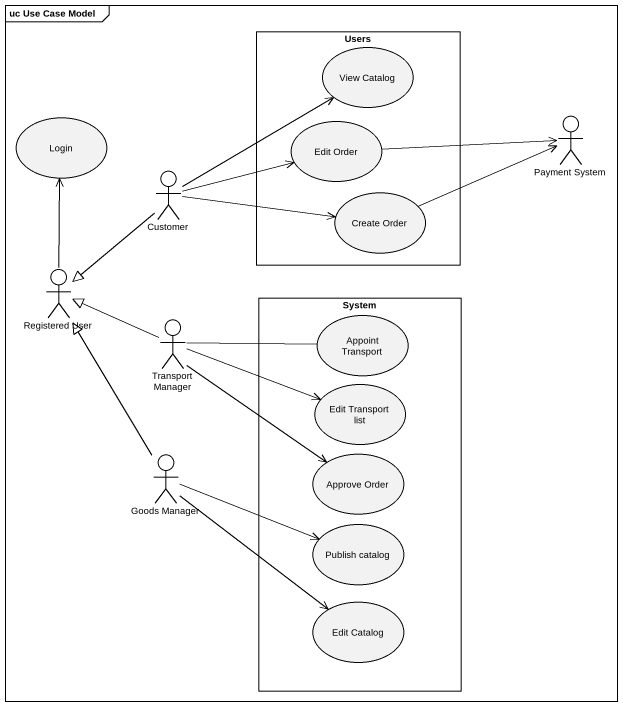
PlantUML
@startuml
mainframe uc Use Case Model
rectangle Users {
  usecase "View Catalog" as View_Catalog
  usecase "Edit Order" as Edit_Order
  usecase "Create Order" as Create_Order
}
usecase Login
actor "Payment System" as Payment_System
actor Customer
actor "Registered User" as Registered_User
actor "Transport Manager" as Transport_Manager
rectangle System {
  usecase "Appoint Transport" as Appoint_Transport
  usecase "Edit Transport list" as Edit_Transport_list
  usecase "Approve Order" as Approve_Order
  usecase "Publish catalog" as Publish_catalog
  usecase "Edit Catalog" as Edit_Catalog
}
actor "Goods Manager" as Goods_Manager
Edit_Order -right-> Payment_System
Customer -up-> View_Catalog
Customer -right-> Edit_Order
Customer -right-> Create_Order
Customer --|> Registered_User
Create_Order -right-> Payment_System
Registered_User -up-> Login
Transport_Manager -left-|> Registered_User
Transport_Manager -right- Appoint_Transport
Transport_Manager -right-> Edit_Transport_list
Transport_Manager --> Approve_Order
Goods_Manager -up-|> Registered_User
Goods_Manager -right-> Publish_catalog
Goods_Manager --> Edit_Catalog
@enduml
